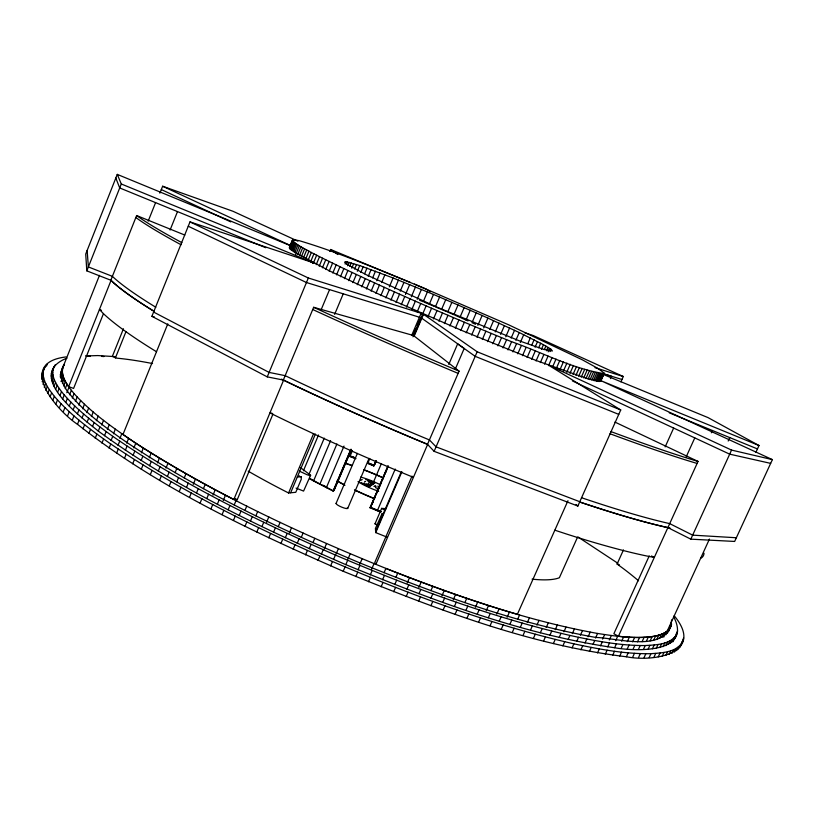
<?xml version="1.0" encoding="UTF-8"?>
<svg xmlns="http://www.w3.org/2000/svg" width="832" height="832" viewBox="0 0 832 832"><rect width="100%" height="100%" fill="white"/><g stroke="black" fill="none" stroke-linecap="round" stroke-linejoin="round"><path stroke-width="1.25" d="M600.912 380.682A6.822 2.6 5.6 0 1 600.86 380.848A6.822 3.203 4.6 0 0 600.912 380.682L604.074 373.599L603.637 372.611L597.459 368.16L582.4 359.85L508.976 324.958L414.419 284.086M66.03 356.928C16.151 362.929 56.129 410.134 77.47 424.299C157.352 487.261 250.536 530.691 343.2 571.272C434.47 608.348 527.966 644.8 626.382 656.77C654.316 662.334 705.193 653.13 674.19 615.701M567.965 500.708L517.39 614.266L508.186 611.593A330.491 59.27 23.2 0 1 392.506 571.054C303.722 535.496 216.351 495.05 135.793 443.186C113.901 428.48 91.863 413.275 74.069 393.609C67.787 385.892 58.115 374.546 64.48 364.27C57.252 373.994 62.702 386.121 69.805 394.202C85.779 413.577 106.517 428.262 126.942 442.53C199.961 491.171 279.562 529.079 360.266 563.087C436.55 594.048 514.509 622.825 595.785 637.447C617.479 637.915 668.179 654.222 671.611 619.861M67.018 358.093C23.431 375.201 82.191 417.914 98.301 431.09C174.21 486.658 259.802 527.353 345.81 564.647C432.557 600.153 521.383 634.254 614.619 647.743C634.972 651.425 692.63 653.723 673.764 616.918M676.447 634.764C669.864 644.831 655.959 644.852 645.216 645.549C619.798 645.736 594.672 640.817 569.941 635.43C489.31 616.616 411.466 587.486 335.431 555.069C258.378 521.269 182.187 484.172 112.746 436.332C94.38 423.082 75.837 409.365 61.516 391.612C56.41 384.675 49.941 375.326 54.09 366.465M682.521 642.013C676.166 652.569 661.887 652.87 650.946 653.682C624.946 654.15 599.217 649.22 573.893 643.833C490.849 624.79 410.706 594.87 332.467 561.506C255.809 527.956 180.17 490.942 110.739 443.966C90.626 429.811 70.46 415.106 54.361 396.334C48.454 388.71 40.893 379.174 43.826 368.898M410.145 282.318C373.589 267.644 337.293 251.93 299.468 240.75C272.022 235.019 340.881 266.885 339.955 266.718C396.354 293.55 453.742 318.24 511.607 341.723C542.11 352.31 572.302 368.774 604.074 373.599M600.527 379.621L600.756 380.91L598.468 381.139L586.134 378.206L536.234 360.547L460.98 330.148L381.025 295.204L329.358 270.847L296.296 253.178L289.442 247.551L292.635 239.907M680.888 645.57L682.042 641.534M384.03 572.749L385.902 568.433C454.657 595.306 524.753 620.298 597.584 633.454C615.566 636.262 633.942 638.872 652.132 636.584C659.755 635.43 669.947 632.736 671.622 623.927M291.075 245.939L117.27 174.387L85.717 254.062L86.809 270.858L110.822 280.228L136.635 215.54L184.818 235.061M41.818 374.598L43.274 370.926M42.38 372.538L44.699 367.016M44.949 367.692L45.895 365.3M41.6 376.813L43.066 373.11M46.467 366.111L47.414 363.73M41.725 379.184L43.202 375.461M42.193 381.722L43.68 377.967M86.809 270.858L121.285 183.976L117.27 174.387M43.035 384.405L44.533 380.63M44.231 387.254L45.739 383.458M51.376 373.932L52.832 370.261M55.193 364.79L51.854 371.925M51.23 376.085L52.697 372.393M45.802 390.27L47.32 386.443M51.418 378.394L52.894 374.67M51.948 380.858L53.435 377.114M47.746 393.432L49.286 389.584M52.832 383.469L54.33 379.704M54.07 386.246L55.578 382.45M50.086 396.76L51.626 392.881M99.486 275.33L63.378 366.08A330.491 59.27 23.2 0 0 67.683 385.31L68.661 386.63L73.59 388.43L103.47 313.633M60.59 373.131L63.461 365.903M60.185 375.097L62.369 369.595M60.206 376.938L62.306 371.675M55.671 389.168L57.19 385.351M60.871 378.134L62.566 373.89M52.801 400.244L54.361 396.334M61.027 381.597L63.159 376.262M57.637 392.246L59.166 388.409M62.379 383.074L64.095 378.778M55.91 403.874L57.481 399.953M63.648 385.778L65.374 381.451M59.966 395.481L61.516 391.612M65.27 388.617L67.007 384.27M62.691 398.861L64.241 394.971M59.426 407.67L61.006 403.718M68.661 386.63L111.072 280.342L115.367 284.305A333.278 36.4 23.2 0 0 152.828 310.565M66.81 392.704L68.994 387.234M65.78 402.397L67.35 398.476M69.586 394.753L71.344 390.343M63.336 411.611L64.917 407.628M72.29 398.039L74.069 393.609M69.264 406.068L70.834 402.126M67.642 415.698L69.243 411.694M75.369 401.471L77.158 397.01M148.169 221.156L155.584 202.634M73.133 409.895L74.714 405.933M159.869 193.159L162.635 186.243L232.981 211.276L297.825 241.134M72.353 419.931L73.965 415.896M78.811 405.049L80.61 400.556M77.386 413.868L78.988 409.874M82.638 408.762L84.448 404.248M77.47 424.299L79.092 420.243M82.025 417.966L83.637 413.962M86.83 412.61L88.66 408.065M82.982 428.813L84.625 424.736M123.438 328.765L112.351 356.387L116.615 358.145A325.634 58.365 23.2 0 1 152.547 363.553M87.069 422.209L88.681 418.174M91.406 416.593L93.246 412.027M115.357 358.051L125.996 331.604M170.082 230.027L177.497 211.598M88.91 433.451L90.553 429.354M92.487 426.587L94.12 422.531M96.356 420.711L98.207 416.114M95.222 438.225L96.886 434.106M98.301 431.09L99.944 427.003M101.681 424.954L103.542 420.337M427.492 444.33A333.289 36.4 23.2 0 1 283.286 380.037L267.259 376.875L151.882 316.316L189.998 221.905L313.529 262.818A7.218 1.778 52.1 0 0 313.789 263.432M104.499 435.718L106.153 431.61M107.38 429.322L109.262 424.684M101.941 443.113L103.615 438.974M113.454 433.805L115.346 429.146M111.082 440.461L112.746 436.332M109.054 448.126L110.739 443.966M119.902 438.412L121.794 433.722M118.04 445.307L119.714 441.168M167.794 323.856L122.97 434.481L134.337 442.229A330.491 59.27 23.2 0 0 226.72 495.81L233.854 499.45L237.234 499.689L272.958 414.086M116.553 453.242L118.248 449.062M126.703 443.113L128.617 438.402M125.372 450.268L127.067 446.108M124.426 458.463L126.131 454.262M133.869 447.918L135.793 443.186M133.078 455.333L134.774 451.152M132.683 463.788L134.399 459.566M141.388 452.826L143.333 448.074M141.138 460.491L142.844 456.29M141.305 469.196L143.031 464.953M149.261 457.818L151.206 453.045M149.552 465.722L151.268 461.51M150.28 474.687L152.017 470.434M157.466 462.894L159.422 458.099M158.309 471.047L160.035 466.814M159.598 480.241L161.356 475.977M165.994 468.052L167.97 463.237M167.388 476.434L169.135 472.181M169.26 485.867L171.018 481.582M175.094 472.659L176.831 468.437M176.8 481.884L178.558 477.62M184.257 477.942L186.004 473.699M179.234 491.556L181.012 487.25M186.524 487.386L188.282 483.111M674.814 638.31L677.196 632.923M289.442 247.551L292.448 240.094M289.411 248.258L292.968 239.782M289.692 248.685L292.833 241.072M290.118 249.174L293.28 241.54M193.284 484.328L195.478 479.014M290.722 249.725L293.883 242.07M291.47 250.359L294.653 242.663M189.53 497.276L191.308 492.97M292.396 251.046L295.578 243.339M293.478 251.815L296.681 244.078M294.726 252.647L297.939 244.878M196.529 492.929L198.307 488.644M295.682 254.665L299.364 245.762M297.721 254.519L300.955 246.698M299.458 255.559L302.702 247.718M203.455 488.634L205.223 484.37M301.371 256.662L304.626 248.799M200.106 503.048L201.895 498.722M303.441 257.837L306.706 249.943M305.666 259.074L308.953 251.16M206.825 498.514L208.603 494.218M308.058 260.374L311.355 252.439M213.023 495.102L215.238 489.767M310.617 261.747L313.924 253.781M210.964 508.83L212.763 504.504M313.373 263.203L316.649 255.185M267.259 376.875L308.339 277.992L422.75 313.768L477.162 351.77L620.734 409.978L577.855 506.054L434.127 451.329L427.513 444.34L459.077 371.155L413.494 335.514L313.654 307.299L283.327 380.047M316.202 264.67L319.53 256.662M217.381 504.119L219.18 499.814M319.218 266.219L322.556 258.19M223.288 500.542L225.514 495.186M322.4 267.831L325.749 259.782M329.805 251.451L330.616 249.496L425.974 289.006L430.362 291.73M222.071 514.644L223.881 510.297M325.718 269.506L329.087 261.435M228.186 509.746L229.986 505.43M233.854 499.45L283.598 380.151M329.191 271.232L332.571 263.141M234.229 504.91L236.028 500.614M332.81 273.01L336.19 264.898M320.83 310.492L329.545 289.619M233.428 520.458L235.248 516.1M336.565 274.841L339.955 266.718M239.231 515.382L241.041 511.046M345.093 264.046L346.081 261.695L359.705 265.554L393.089 277.971L433.493 294.424L482.134 315.453L519.262 332.53L543.462 344.718L550.961 349.274L552.396 350.969L543.702 349.398L519.948 341.089L437.736 307.476L365.695 274.477L346.892 264.212L344.552 262.132L346.081 261.695M340.454 276.734L343.866 268.58M346.434 264.254L347.402 261.914M244.962 510.359L246.761 506.064M347.672 265.793L349.128 262.309M344.479 278.668L347.89 270.504M349.783 266.344L351.239 262.87M351.79 268.206L353.714 263.609M245.014 526.261L246.834 521.903M348.629 280.644L352.061 272.459M334.63 314.371L343.231 293.821M354.619 269.079L356.543 264.503M250.484 520.998L252.294 516.672M357.323 271.253L359.705 265.554M352.903 282.662L356.346 274.466M255.882 515.809L257.691 511.503M360.818 272.428L363.199 266.75M357.302 284.731L360.745 276.526M364.624 273.749L367.006 268.091M256.797 532.054L258.627 527.686M361.806 286.842L365.258 278.616M261.924 526.614L263.754 522.278M368.254 276.338L371.093 269.578M266.542 522.319L268.809 516.932M366.423 288.974L369.886 280.738M372.622 277.93L375.45 271.19M371.134 291.158L374.608 282.901M376.771 280.758L380.068 272.927M268.767 537.815L270.608 533.447M248.217 471.172A211.734 37.45 23.2 0 0 288.579 492.981L313.622 433.545M273.551 532.199L275.382 527.852M290.649 492.783L315.39 434.086M375.95 293.363L379.434 285.106M278.283 526.656L280.103 522.34M381.628 282.589L384.914 274.789M303.42 470.777L318.521 434.98M380.858 295.599L384.342 287.331M309.098 474.042L324.251 438.162M389.345 286.842L393.089 277.971M280.894 543.546L282.745 539.178M300.362 467.553L310.627 475.218L303.576 491.088L296.078 488.103M385.85 297.866L389.345 289.578M285.324 537.753L287.165 533.406M289.255 533.114L291.543 527.706M394.722 288.943L398.466 280.093M351.208 450.122L334.048 490.464L333.091 491.067L313.56 480.958L330.606 440.679M390.915 300.144L394.42 291.855M400.265 291.127L403.998 282.308M396.053 302.453L399.568 294.154M319.831 484.318L336.929 443.955M293.166 549.234L295.017 544.856M297.242 543.265L299.083 538.907M301.267 537.368L303.108 533.042M401.263 304.772L404.778 296.473M405.486 294.507L409.687 284.596M326.352 487.698L344.011 446.077M406.526 307.112L410.051 298.802M411.299 296.858L415.49 286.967M305.552 554.85L307.414 550.472M333.091 491.067L350.802 449.405M351.104 449.249L333.414 490.87L321.474 484.796M333.736 490.672L350.906 450.278M309.265 548.714L311.116 544.367M411.84 309.462L415.376 301.142M312.936 542.651L314.777 538.325M352.425 450.611L349.908 456.529L355.815 458.734M417.217 299.27L421.418 289.401M417.206 311.813L420.742 303.493M336.076 503.412L357.365 453.409M427.419 291.886L423.218 301.746L419.619 300.258M411.798 335.15L421.117 313.279M413.078 335.431L416.125 328.286M417.134 325.905L420.181 318.76M412.953 336.794L426.14 305.854M318.032 560.414L319.904 556.036M414.346 334.578L421.46 317.897L420.69 317.564M321.381 554.102L323.242 549.754M414.149 336.18L423.478 314.298M324.23 548.964L326.539 543.546M424.237 302.162L429.291 304.273L433.493 294.424M428.033 316.534L431.579 308.214M347.734 508.342L369.065 458.37M369.782 458.64L367.744 463.414L373.724 465.878L375.981 461.854M439.618 297.003L435.417 306.842L440.534 309.005M433.482 318.895L437.029 310.575M330.595 565.885L332.467 561.506M333.57 559.416L335.431 555.069M336.045 554.112L338.364 548.704M373.724 465.878L375.773 461.094M376.012 460.949L373.974 465.722L367.869 463.216M374.213 465.577L376.251 460.814M445.765 299.603L441.563 309.442L446.69 311.636M438.942 321.246L442.499 312.926M372.258 484.921L381.389 463.59M451.922 302.245L447.71 312.073L453.856 314.714L458.068 304.886M444.413 323.586L447.98 315.266M347.911 559.187L350.23 553.779M380.453 511.992L370.001 507.77L387.899 466.045M345.81 564.647L347.672 560.3M370.282 507.551L388.159 465.868M343.2 571.272L345.082 566.904M371.072 506.147L378.217 489.486M379.236 487.105L387.91 466.887M371.862 504.733L373.391 501.176M374.41 498.794L375.43 496.423M376.958 492.856L381.545 482.154M382.564 479.783L384.093 476.216M385.112 473.845L386.641 470.278M449.894 325.926L453.461 317.606M455.354 328.234L458.931 319.925M464.183 307.538L459.961 317.377L454.865 315.162M377.322 510.765L395.231 469.061M377.489 525.346L375.003 523.827L381.638 508.373L386.214 508.664M359.798 564.169L362.128 558.761M460.814 330.543L464.381 322.234M358.062 569.785L359.934 565.438M468.01 320.913L466.014 320.029L470.246 310.19M355.836 576.566L357.718 572.198M401.222 471.973L375.648 531.419L375.731 532.605A211.734 37.45 23.2 0 0 386.942 537.087M375.731 532.605L401.908 471.765M448.77 364.478L457.652 343.834L464.183 348.483L455.135 369.47M466.242 332.821L469.81 324.522M476.237 312.832L471.994 322.681L475.53 324.262M471.64 335.078L475.218 326.778M371.696 569.046L374.026 563.649M412.027 476.122L374.764 562.526L375.887 564.366L427.648 444.382L419.723 441.106A333.278 36.4 23.2 0 1 298.761 387.4L281.518 379.153M370.334 574.818L372.206 570.471M477.89 325.312L482.134 315.453M368.472 581.745L370.354 577.377M477.006 337.303L480.584 329.014M483.662 327.912L487.926 318.042M482.331 339.498L485.898 331.219M434.127 451.329L477.162 351.77M489.788 329.389L493.584 320.601M382.574 579.738L384.446 575.401M381.098 586.81L382.98 582.452M487.594 341.661L491.171 333.403M495.29 331.916L499.096 323.118M492.804 343.793L496.382 335.535M500.614 334.391L504.442 325.572M395.866 577.408L397.738 573.102M497.962 345.883L501.53 337.646M394.774 584.532L396.656 580.206M393.671 591.75L395.564 587.392M505.752 336.804L509.59 327.964M503.038 347.932L506.605 339.706M511.17 338.042L514.54 330.283M508.03 349.939L511.607 341.723M407.17 583.024L409.51 577.647M406.91 589.202L408.793 584.886M515.871 340.309L519.262 332.53M406.182 596.544L408.075 592.197M512.949 351.905L516.516 343.699M520.333 342.493L523.734 334.682M517.774 353.818L521.342 345.623M418.87 587.434L421.2 582.067M522.506 355.68L526.074 347.506M527.883 343.522L530.327 337.917M418.974 593.736L420.846 589.42M418.6 601.203L420.493 596.866M531.638 345.426L534.092 339.799M527.134 357.49L530.702 349.326M535.08 347.214L537.545 341.567M531.658 359.237L535.215 351.094M430.924 590.626L432.796 586.352M538.689 347.745L540.675 343.21M430.914 598.125L432.796 593.819M536.068 360.932L539.614 352.81M541.476 349.274L543.462 344.718M430.914 605.717L432.806 601.38M544.398 349.523L545.906 346.091M540.363 362.575L543.91 354.463M546.468 350.75L547.976 347.308M548.142 351.832L549.661 348.369M441.927 595.826L444.267 590.491M544.534 364.146L548.07 356.065M549.942 351.593L550.961 349.274M442.738 602.358L444.621 598.073M548.538 365.643L552.084 357.583M443.092 610.064L444.985 605.748M552.49 367.12L556.026 359.07M453.253 599.799L455.593 594.474M556.275 368.503L559.801 360.485M454.418 606.445L456.3 602.16M559.915 369.824L563.43 361.826M455.114 614.245L457.007 609.939M563.41 371.072L566.925 363.095M464.89 602.555L466.762 598.312M566.769 372.258L570.263 364.302M569.972 373.37L573.466 365.446M465.92 610.355L467.802 606.091M573.03 374.421L576.514 366.517M466.97 618.249L468.863 613.964M575.931 375.398L579.405 367.515M475.415 607.266L477.745 601.983M578.677 376.303L582.14 368.441M581.266 377.135L584.73 369.294M477.246 614.099L479.128 609.846M583.7 377.894L587.153 370.084M585.967 378.581L589.41 370.802M478.629 622.086L480.522 617.812M588.078 379.194L591.51 371.436M486.21 610.75L488.54 605.488M590.034 379.735L593.455 372.008M591.812 380.214L595.234 372.507M488.363 617.677L490.246 613.434M593.445 380.609L596.846 372.934M594.901 380.931L598.291 373.287M596.201 381.191L599.581 373.568M597.334 381.378L600.704 373.776M490.069 625.737L491.962 621.483M598.312 381.493L601.671 373.922M599.123 381.534L602.472 373.994M599.778 381.514L603.106 373.994M496.798 614.068L499.127 608.816M600.267 381.42L603.938 373.006M600.756 380.91L604.084 373.339M499.262 621.067L501.134 616.845M610.438 378.612L611.499 376.272L604.822 374.213M501.29 629.2L503.173 624.957M507.156 617.209L509.475 611.978M509.922 624.27L511.794 620.069M620.922 381.846L623.293 376.522L533.229 335.535L524.722 332.727M517.733 619.122L519.584 614.962M512.252 632.476L514.145 628.254M520.333 627.297L522.205 623.106M527.322 622.502L529.443 617.76M522.964 635.554L524.846 631.342M530.473 630.126L532.334 625.955M536.91 625.102L539.022 620.381M577.387 537.503L559.374 577.73A211.734 37.45 23.2 0 1 532.064 579.145M533.385 638.435L535.267 634.244M540.332 632.767L542.194 628.618M546.208 627.505L548.319 622.814M543.525 641.118L545.397 636.948M549.89 635.222L551.751 631.082M555.225 629.73L557.326 625.05M553.353 643.594L555.214 639.444M559.156 637.468L560.997 633.36M563.93 631.769L566.02 627.11M562.858 645.871L564.72 641.742M568.09 639.527L569.941 635.43M572.312 633.61L574.402 628.982M572.042 647.941L573.893 643.833M576.711 641.378L578.542 637.312M665.153 446.878L673.65 428.064M580.382 635.263L582.462 630.666M638.539 580.788A325.634 58.365 23.2 0 0 623.917 569.046L617.094 564.013L623.459 549.942M580.882 649.813L582.733 645.726M584.99 643.042L586.82 638.997M588.12 636.73L590.19 632.154M589.378 651.477L591.219 647.41M595.525 638.009L597.584 633.454M592.925 644.509L594.745 640.494M602.586 639.101L604.635 634.577M600.517 645.788L602.326 641.784M686.192 456.841L694.782 437.902M597.511 652.933L599.342 648.898M609.294 640.006L611.343 635.502M607.745 646.859L609.554 642.886M649.23 555.901L613.87 633.745L618.405 636.251L625.508 636.969A330.491 59.27 23.2 0 0 665.35 632.445L667.337 630.843L709.457 539.053M605.29 654.191L607.11 650.177M615.659 640.734L617.687 636.262M618.405 636.251L698.027 461.427L614.931 422.084M711.36 432.786L712.4 430.498M614.619 647.743L616.418 643.791M612.695 655.252L614.515 651.258M621.66 641.274L623.688 636.823M621.13 648.44L622.918 644.519M619.726 656.115L621.535 652.142M627.307 641.638L629.325 637.218M627.266 648.95L629.044 645.05M632.601 641.815L634.608 637.426M626.382 656.77L628.181 652.839M633.038 649.272L634.806 645.393M728.198 441.012L729.758 437.601M637.53 641.836L639.527 637.468M632.663 657.249L634.452 653.328M638.435 649.418L640.203 645.559M642.106 641.67L644.082 637.333M690.82 539.157L731.557 450.081L772.387 459.628L734.656 541.445L690.82 539.157L667.836 527.582A333.289 36.4 23.2 0 1 579.634 501.956M638.55 657.519L640.338 653.63M646.318 641.347L648.284 637.042M643.469 649.376L645.216 645.549M650.177 640.858L652.132 636.584M644.062 657.613L645.83 653.754M648.128 649.168L649.865 645.362M653.671 640.214L655.626 635.96M652.413 648.783L654.15 645.008M656.822 639.413L658.757 635.19M649.189 657.519L650.946 653.682M659.62 638.456L661.544 634.265M656.334 648.232L658.06 644.478M662.074 637.364L663.988 633.194M653.942 657.249L655.689 653.432M663.718 637.156L666.089 631.977M659.89 647.514L661.596 643.791M665.964 634.743L667.846 630.625M667.399 633.225L669.282 629.138M668.512 631.582L671.154 625.778M658.299 656.802L660.036 653.016M663.083 646.641L664.778 642.938M665.912 645.622L667.597 641.94M662.282 656.178L664.009 652.413M755.851 452.431L759.013 445.536L708.022 417.602L602.586 374.192M668.387 644.436L670.062 640.786M670.509 643.115L672.173 639.486M665.891 655.387L667.607 651.654M672.277 641.649L673.941 638.05M676.021 634.473L677.633 630.968M672.89 641.836L675.355 636.47M669.115 654.441L670.821 650.728M671.975 653.328L673.67 649.646M674.471 652.059L676.156 648.409M676.603 650.655L678.278 647.026M678.382 649.095L680.046 645.486M682.573 640.359L683.654 638.03M679.806 647.4L681.46 643.822M681.626 643.614L683.259 640.078M43.264 370.635L44.47 368.898M310.627 475.218L310.076 475.706L306.956 474.677L299.364 471.141M370.001 507.77L370.562 507.333M375.003 523.827L375.731 523.38M700.638 558.272L701.979 557.482A332.509 42.713 23.2 0 0 703.997 553.197M288.579 492.981L295.786 492.294L301.278 479.232L301.184 476.788M297.284 477.048L301.101 476.778M86.143 355.95L97.781 355.566L114.93 356.626M85.758 355.836L90.002 355.836M86.85 356.221L90.449 356.408M736.362 537.753L692.661 535.142L669.646 523.598A333.362 35.558 23.2 0 1 581.516 497.723M101.535 356.377L103.958 356.554M299.114 475.779L299.634 476.33M272.116 413.275L269.932 412.932L285.012 420.274A332.509 42.713 23.2 0 0 405.517 474.105L413.421 477.35M670.103 528.081L662.626 526.448A333.278 36.4 23.2 0 1 580.33 502.226M770.661 463.372L729.685 454.158L572.385 380.91M151.882 316.316L154.326 316.878M603.47 373.797L621.972 379.486M594.974 367.661L623.293 376.522M554.83 530.192L566.176 533.915A332.509 42.713 23.2 0 0 648.991 556.452L654.264 557.419L651.487 555.984M617.094 564.013L619.486 564.907M351.416 456.331L354.526 457.496M350.553 456.258L353.61 457.402M349.721 456.206L355.732 458.453M579.79 501.727L436.072 446.846L429.416 439.93A333.362 35.558 23.2 0 1 285.158 375.658L269.11 372.414L153.598 312.052M101.4 310.274L99.434 309.514L103.584 313.789A332.509 42.713 23.2 0 0 153.514 349.908L156.51 351.718M381.118 511.586L371.738 507.811M381.046 511.888L371.478 508.04M618.769 414.388L475.186 356.335L421.075 317.73L306.457 282.526L188.25 226.231M265.782 247.728L119.704 187.949L115.825 178.027M669.24 412.828L757.453 448.926M121.285 183.976L313.529 262.818A7.218 3.359 23.1 0 0 312.478 263.234M759.013 445.536L600.933 380.692L772.387 459.628M368.139 462.831L373.402 464.994M368.004 463.029L373.173 465.15M429.291 304.273L434.398 306.405M460.97 317.814L466.014 320.029M731.557 450.081L548.714 365.269L620.734 409.978M162.635 186.243L290.41 245.492M161.304 189.561L230.755 221.884M189.998 221.905L308.339 277.992M234.967 498.524L237.234 499.689M323.076 485.254L327.257 487.417M320.414 484.245L310.357 478.774M309.577 478.743L313.56 480.958M381.638 508.373L384.145 509.881M577.855 536.89L617.854 563.274M330.616 249.496L337.823 254.53M576.066 504.504L577.855 506.054M382.418 515.622L382.158 513.427L375.419 528.466L375.638 531.398M87.142 250.463L88.369 266.937L112.372 276.328A333.362 35.558 23.2 0 0 155.813 307.247M373.828 498.285A64.168 11.253 23.2 0 1 354.484 489.757M343.689 484.359A64.168 11.253 23.2 0 1 337.095 480.782M346.414 463.778A64.168 11.253 23.2 0 1 351.978 465.598M363.636 469.799A64.168 11.253 23.2 0 1 381.586 477.246M373.308 498.306A65.302 11.45 23.2 0 1 355.295 490.391M344.958 485.285A65.302 11.45 23.2 0 1 338.853 482.04M346.112 463.466A65.302 11.45 23.2 0 1 351.853 465.338M363.896 469.706A65.302 11.45 23.2 0 1 382.398 477.402M154.086 311.366A333.289 36.4 23.2 0 1 110.76 280.197M347.318 507.572A6.323 1.238 23 0 1 341.848 507.198A6.323 1.238 23 0 1 336.534 503.173M697.112 463.445A334.901 22.734 23.2 0 1 610.012 433.753M458.12 373.381A334.901 22.734 23.2 0 1 312.728 309.514M181.033 244.754A334.901 22.734 23.2 0 1 135.845 217.506M698.027 461.427A334.953 22.308 23.2 0 1 610.969 431.6M459.077 371.155A334.953 22.308 23.2 0 1 313.654 307.299M181.886 242.663A334.953 22.308 23.2 0 1 136.635 215.54M421.304 313.872A7.498 2.142 -0.9 0 1 422.76 313.778A7.498 1.352 51.1 0 1 423.696 314.912M378.654 491.296A20.623 3.609 23.2 0 1 357.968 481.666M360.63 477.079A20.623 3.609 23.2 0 1 380.359 484.775M369.439 486.866A16.494 2.891 23.2 0 1 361.119 482.498M365.789 479.45A16.494 2.891 23.2 0 1 375.024 483.007M375.606 486.678A4.118 0.718 23.2 0 1 373.89 486.304M371.561 485.399A4.118 0.718 23.2 0 1 369.491 484.318M368.482 483.465A4.118 0.718 23.2 0 1 368.93 483.174M370.635 483.538A4.118 0.718 23.2 0 1 372.954 484.442M375.014 485.524A4.118 0.718 23.2 0 1 376.022 486.377M378.955 488.436A8.247 1.446 23.2 0 1 375.534 487.698M370.854 485.888A8.247 1.446 23.2 0 1 366.714 483.714M364.707 482.009A8.247 1.446 23.2 0 1 365.602 481.426M369.013 482.175A8.247 1.446 23.2 0 1 373.651 483.964M377.759 486.117A8.247 1.446 23.2 0 1 379.111 487.074M378.446 489.466A12.376 2.163 23.2 0 1 377.187 489.091M370.146 486.377A12.376 2.163 23.2 0 1 363.927 483.111M360.932 480.553A12.376 2.163 23.2 0 1 362.274 479.679M367.401 480.802A12.376 2.163 23.2 0 1 374.338 483.486"/></g></svg>
